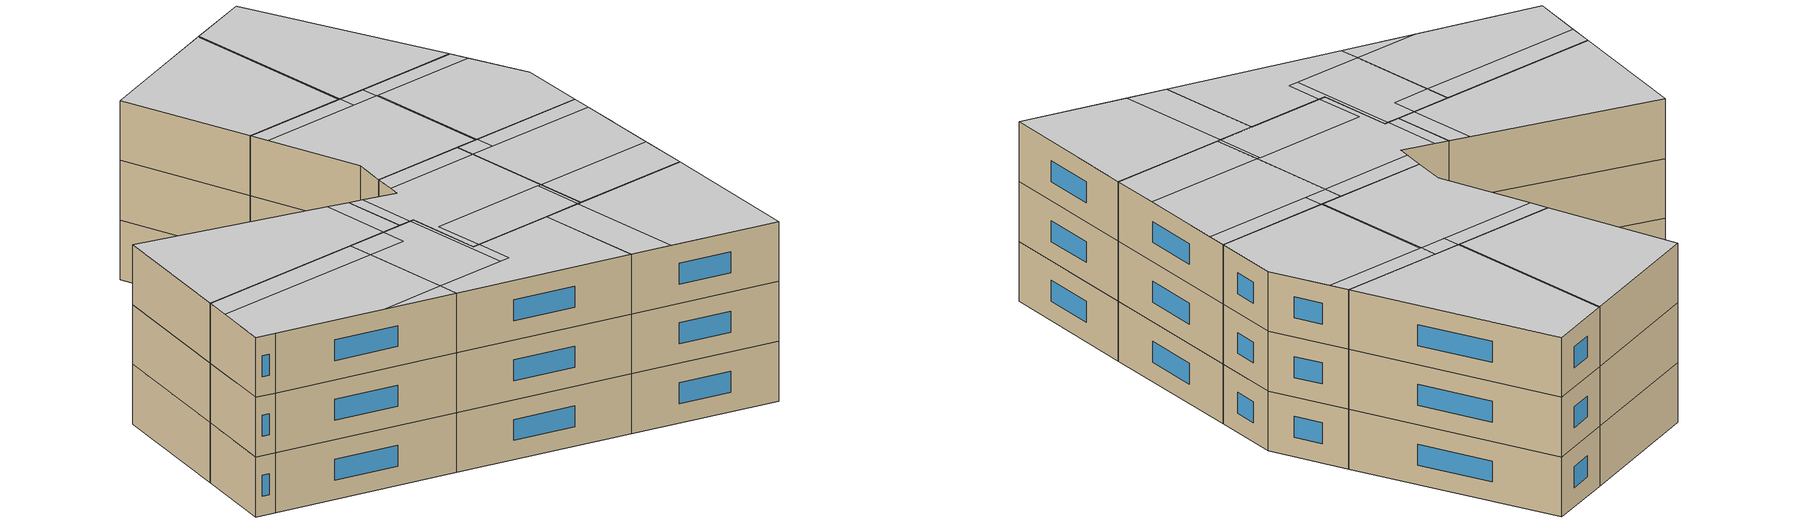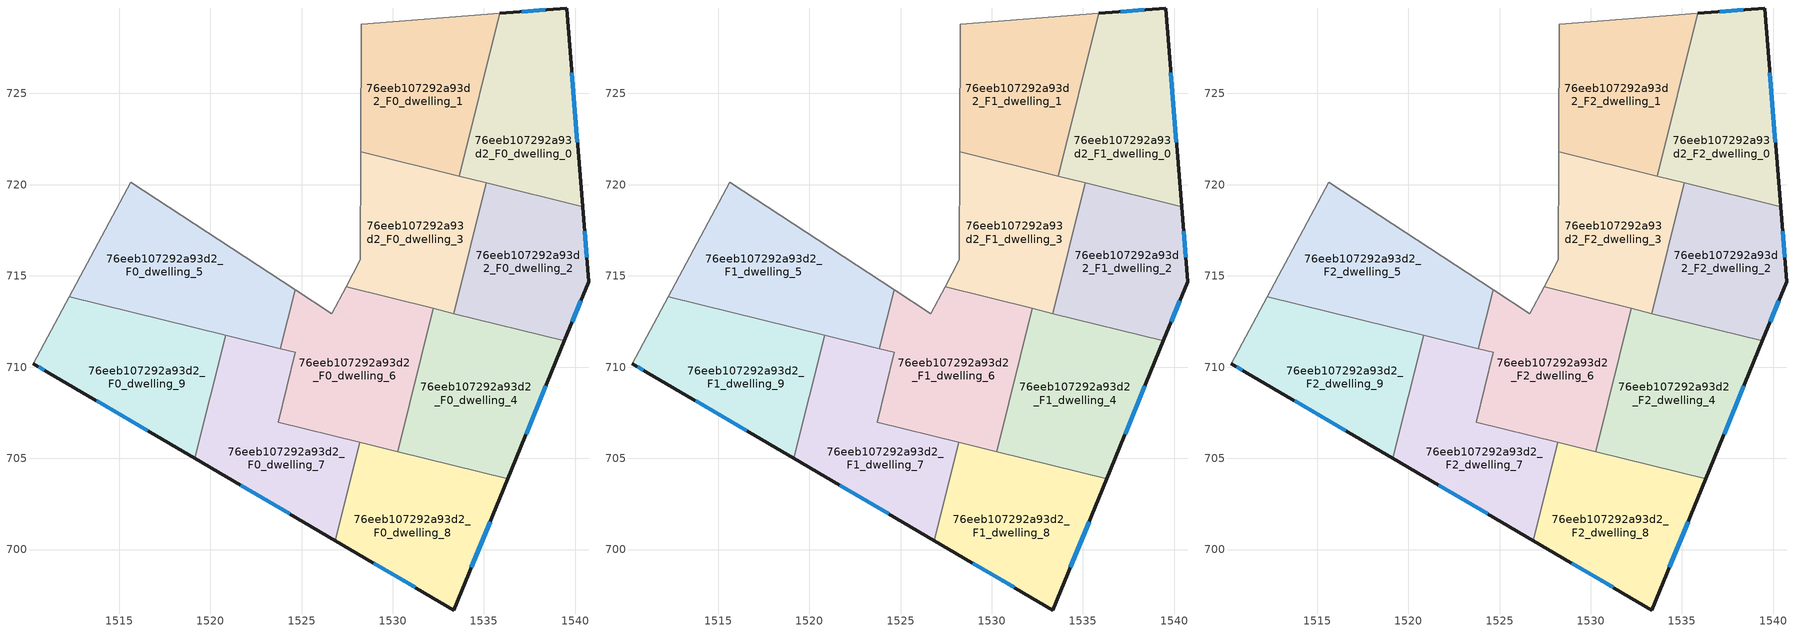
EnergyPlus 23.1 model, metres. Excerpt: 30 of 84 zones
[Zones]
76eeb107292a93d2_F0_dwelling_0
 floor ground (EU_floor_Construction): 1539.54,729.68 1540.41,718.79 1533.65,720.46 1535.86,729.39 z0
 wall outside (EU_wall_Construction): 1540.41,718.79 1539.54,729.68 1535.86,729.39 z0:3
 wall to 76eeb107292a93d2_F0_dwelling_1 (EU_wall_Construction): 1535.86,729.39 1533.65,720.46 z0:3
 wall to 76eeb107292a93d2_F0_dwelling_2 (EU_wall_Construction): 1535.12,720.1 1540.41,718.79 z0:3
 wall to 76eeb107292a93d2_F0_dwelling_3 (EU_wall_Construction): 1533.65,720.46 1535.12,720.1 z0:3
 window (EU_Window_Construction): 1538.35,729.59 1537.06,729.49 / 1540.13,722.33 1539.82,726.14 z0.98:2.02
76eeb107292a93d2_F0_dwelling_1
 floor ground (EU_floor_Construction): 1535.86,729.39 1533.65,720.46 1528.24,721.8 1528.26,728.79 z0
 wall adiabatic (EU_wall_Construction): 1535.86,729.39 1528.26,728.79 1528.24,721.8 z0:3
 wall to 76eeb107292a93d2_F0_dwelling_3 (EU_wall_Construction): 1528.24,721.8 1533.65,720.46 z0:3
76eeb107292a93d2_F0_dwelling_2
 floor ground (EU_floor_Construction): 1540.41,718.79 1540.73,714.68 1539.4,711.44 1533.35,712.94 1535.12,720.1 z0
 wall outside (EU_wall_Construction): 1539.4,711.44 1540.73,714.68 1540.41,718.79 z0:3
 wall to 76eeb107292a93d2_F0_dwelling_3 (EU_wall_Construction): 1535.12,720.1 1533.35,712.94 z0:3
 wall to 76eeb107292a93d2_F0_dwelling_4 (EU_wall_Construction): 1533.35,712.94 1539.4,711.44 z0:3
 window (EU_Window_Construction): 1540.63,716.02 1540.51,717.46 / 1539.83,712.49 1540.3,713.63 z0.98:2.02
76eeb107292a93d2_F0_dwelling_3
 floor ground (EU_floor_Construction): 1535.12,720.1 1533.35,712.94 1527.44,714.4 1528.22,715.88 1528.24,721.8 z0
 wall adiabatic (EU_wall_Construction): 1528.24,721.8 1528.22,715.88 1527.44,714.4 z0:3
 wall to 76eeb107292a93d2_F0_dwelling_6 (EU_wall_Construction): 1527.44,714.4 1532.22,713.22 z0:3
 wall to 76eeb107292a93d2_F0_dwelling_4 (EU_wall_Construction): 1532.22,713.22 1533.35,712.94 z0:3
76eeb107292a93d2_F0_dwelling_4
 floor ground (EU_floor_Construction): 1539.4,711.44 1536.3,703.87 1530.27,705.36 1532.22,713.22 z0
 wall outside (EU_wall_Construction): 1536.3,703.87 1539.4,711.44 z0:3
 wall to 76eeb107292a93d2_F0_dwelling_6 (EU_wall_Construction): 1532.22,713.22 1530.27,705.36 z0:3
 wall to 76eeb107292a93d2_F0_dwelling_8 (EU_wall_Construction): 1530.27,705.36 1536.3,703.87 z0:3
 window (EU_Window_Construction): 1537.31,706.33 1538.39,708.98 z0.98:2.02
76eeb107292a93d2_F0_dwelling_5
 floor ground (EU_floor_Construction): 1524.64,714.24 1523.84,711.01 1512.28,713.87 1515.64,720.14 z0
 wall adiabatic (EU_wall_Construction): 1524.64,714.24 1515.64,720.14 1512.28,713.87 z0:3
 wall to 76eeb107292a93d2_F0_dwelling_6 (EU_wall_Construction): 1523.84,711.01 1524.64,714.24 z0:3
 wall to 76eeb107292a93d2_F0_dwelling_9 (EU_wall_Construction): 1512.28,713.87 1520.83,711.75 z0:3
 wall to 76eeb107292a93d2_F0_dwelling_7 (EU_wall_Construction): 1520.83,711.75 1523.84,711.01 z0:3
76eeb107292a93d2_F0_dwelling_6
 floor ground (EU_floor_Construction): 1532.22,713.22 1530.27,705.36 1523.71,706.99 1524.66,710.8 1523.84,711.01 1524.64,714.24 1526.66,712.92 1527.44,714.4 z0
 wall to 76eeb107292a93d2_F0_dwelling_7 (EU_wall_Construction): 1523.84,711.01 1524.66,710.8 1523.71,706.99 1528.18,705.88 z0:3
 wall adiabatic (EU_wall_Construction): 1527.44,714.4 1526.66,712.92 1524.64,714.24 z0:3
 wall to 76eeb107292a93d2_F0_dwelling_8 (EU_wall_Construction): 1528.18,705.88 1530.27,705.36 z0:3
76eeb107292a93d2_F0_dwelling_7
 floor ground (EU_floor_Construction): 1524.66,710.8 1523.71,706.99 1528.18,705.88 1526.85,700.49 1519.16,704.99 1520.83,711.75 z0
 wall outside (EU_wall_Construction): 1519.16,704.99 1526.85,700.49 z0:3
 wall to 76eeb107292a93d2_F0_dwelling_8 (EU_wall_Construction): 1526.85,700.49 1528.18,705.88 z0:3
 wall to 76eeb107292a93d2_F0_dwelling_9 (EU_wall_Construction): 1520.83,711.75 1519.16,704.99 z0:3
 window (EU_Window_Construction): 1521.66,703.53 1524.35,701.96 z0.98:2.02
76eeb107292a93d2_F0_dwelling_8
 floor ground (EU_floor_Construction): 1536.3,703.87 1533.35,696.69 1526.85,700.49 1528.18,705.88 z0
 wall outside (EU_wall_Construction): 1526.85,700.49 1533.35,696.69 1536.3,703.87 z0:3
 window (EU_Window_Construction): 1528.96,699.25 1531.24,697.92 / 1534.31,699.02 1535.34,701.53 z0.98:2.02
76eeb107292a93d2_F0_dwelling_9
 floor ground (EU_floor_Construction): 1520.83,711.75 1519.16,704.99 1511.17,709.67 1510.3,710.19 1512.28,713.87 z0
 wall outside (EU_wall_Construction): 1510.3,710.19 1511.17,709.67 1519.16,704.99 z0:3
 wall adiabatic (EU_wall_Construction): 1512.28,713.87 1510.3,710.19 z0:3
 window (EU_Window_Construction): 1513.77,708.15 1516.56,706.51 / 1510.59,710.02 1510.89,709.84 z0.98:2.02
76eeb107292a93d2_F1_dwelling_0
 floor to 76eeb107292a93d2_F0_dwelling_0 (EU_floor_Construction): 1539.54,729.68 1540.41,718.79 1533.65,720.46 1535.86,729.39 z3
 wall outside (EU_wall_Construction): 1540.41,718.79 1539.54,729.68 1535.86,729.39 z3:6
 wall to 76eeb107292a93d2_F1_dwelling_1 (EU_wall_Construction): 1535.86,729.39 1533.65,720.46 z3:6
 wall to 76eeb107292a93d2_F1_dwelling_2 (EU_wall_Construction): 1535.12,720.1 1540.41,718.79 z3:6
 wall to 76eeb107292a93d2_F1_dwelling_3 (EU_wall_Construction): 1533.65,720.46 1535.12,720.1 z3:6
 window (EU_Window_Construction): 1538.35,729.59 1537.06,729.49 / 1540.13,722.33 1539.82,726.14 z3.98:5.02
76eeb107292a93d2_F1_dwelling_1
 floor to 76eeb107292a93d2_F0_dwelling_1 (EU_floor_Construction): 1535.86,729.39 1533.65,720.46 1528.24,721.8 1528.26,728.79 z3
 wall adiabatic (EU_wall_Construction): 1535.86,729.39 1528.26,728.79 1528.24,721.8 z3:6
 wall to 76eeb107292a93d2_F1_dwelling_3 (EU_wall_Construction): 1528.24,721.8 1533.65,720.46 z3:6
76eeb107292a93d2_F1_dwelling_2
 floor to 76eeb107292a93d2_F0_dwelling_2 (EU_floor_Construction): 1540.41,718.79 1540.73,714.68 1539.4,711.44 1533.35,712.94 1535.12,720.1 z3
 wall outside (EU_wall_Construction): 1539.4,711.44 1540.73,714.68 1540.41,718.79 z3:6
 wall to 76eeb107292a93d2_F1_dwelling_3 (EU_wall_Construction): 1535.12,720.1 1533.35,712.94 z3:6
 wall to 76eeb107292a93d2_F1_dwelling_4 (EU_wall_Construction): 1533.35,712.94 1539.4,711.44 z3:6
 window (EU_Window_Construction): 1540.63,716.02 1540.51,717.46 / 1539.83,712.49 1540.3,713.63 z3.98:5.02
76eeb107292a93d2_F1_dwelling_3
 floor to 76eeb107292a93d2_F0_dwelling_3 (EU_floor_Construction): 1535.12,720.1 1533.35,712.94 1527.44,714.4 1528.22,715.88 1528.24,721.8 z3
 wall adiabatic (EU_wall_Construction): 1528.24,721.8 1528.22,715.88 1527.44,714.4 z3:6
 wall to 76eeb107292a93d2_F1_dwelling_6 (EU_wall_Construction): 1527.44,714.4 1532.22,713.22 z3:6
 wall to 76eeb107292a93d2_F1_dwelling_4 (EU_wall_Construction): 1532.22,713.22 1533.35,712.94 z3:6
76eeb107292a93d2_F1_dwelling_4
 floor to 76eeb107292a93d2_F0_dwelling_4 (EU_floor_Construction): 1539.4,711.44 1536.3,703.87 1530.27,705.36 1532.22,713.22 z3
 wall outside (EU_wall_Construction): 1536.3,703.87 1539.4,711.44 z3:6
 wall to 76eeb107292a93d2_F1_dwelling_6 (EU_wall_Construction): 1532.22,713.22 1530.27,705.36 z3:6
 wall to 76eeb107292a93d2_F1_dwelling_8 (EU_wall_Construction): 1530.27,705.36 1536.3,703.87 z3:6
 window (EU_Window_Construction): 1537.31,706.33 1538.39,708.98 z3.98:5.02
76eeb107292a93d2_F1_dwelling_5
 floor to 76eeb107292a93d2_F0_dwelling_5 (EU_floor_Construction): 1524.64,714.24 1523.84,711.01 1512.28,713.87 1515.64,720.14 z3
 wall adiabatic (EU_wall_Construction): 1524.64,714.24 1515.64,720.14 1512.28,713.87 z3:6
 wall to 76eeb107292a93d2_F1_dwelling_6 (EU_wall_Construction): 1523.84,711.01 1524.64,714.24 z3:6
 wall to 76eeb107292a93d2_F1_dwelling_9 (EU_wall_Construction): 1512.28,713.87 1520.83,711.75 z3:6
 wall to 76eeb107292a93d2_F1_dwelling_7 (EU_wall_Construction): 1520.83,711.75 1523.84,711.01 z3:6
76eeb107292a93d2_F1_dwelling_6
 floor to 76eeb107292a93d2_F0_dwelling_6 (EU_floor_Construction): 1532.22,713.22 1530.27,705.36 1523.71,706.99 1524.66,710.8 1523.84,711.01 1524.64,714.24 1526.66,712.92 1527.44,714.4 z3
 wall to 76eeb107292a93d2_F1_dwelling_7 (EU_wall_Construction): 1523.84,711.01 1524.66,710.8 1523.71,706.99 1528.18,705.88 z3:6
 wall adiabatic (EU_wall_Construction): 1527.44,714.4 1526.66,712.92 1524.64,714.24 z3:6
 wall to 76eeb107292a93d2_F1_dwelling_8 (EU_wall_Construction): 1528.18,705.88 1530.27,705.36 z3:6
76eeb107292a93d2_F1_dwelling_7
 floor to 76eeb107292a93d2_F0_dwelling_7 (EU_floor_Construction): 1524.66,710.8 1523.71,706.99 1528.18,705.88 1526.85,700.49 1519.16,704.99 1520.83,711.75 z3
 wall outside (EU_wall_Construction): 1519.16,704.99 1526.85,700.49 z3:6
 wall to 76eeb107292a93d2_F1_dwelling_8 (EU_wall_Construction): 1526.85,700.49 1528.18,705.88 z3:6
 wall to 76eeb107292a93d2_F1_dwelling_9 (EU_wall_Construction): 1520.83,711.75 1519.16,704.99 z3:6
 window (EU_Window_Construction): 1521.66,703.53 1524.35,701.96 z3.98:5.02
76eeb107292a93d2_F1_dwelling_8
 floor to 76eeb107292a93d2_F0_dwelling_8 (EU_floor_Construction): 1536.3,703.87 1533.35,696.69 1526.85,700.49 1528.18,705.88 z3
 wall outside (EU_wall_Construction): 1526.85,700.49 1533.35,696.69 1536.3,703.87 z3:6
 window (EU_Window_Construction): 1528.96,699.25 1531.24,697.92 / 1534.31,699.02 1535.34,701.53 z3.98:5.02
76eeb107292a93d2_F1_dwelling_9
 floor to 76eeb107292a93d2_F0_dwelling_9 (EU_floor_Construction): 1520.83,711.75 1519.16,704.99 1511.17,709.67 1510.3,710.19 1512.28,713.87 z3
 wall outside (EU_wall_Construction): 1510.3,710.19 1511.17,709.67 1519.16,704.99 z3:6
 wall adiabatic (EU_wall_Construction): 1512.28,713.87 1510.3,710.19 z3:6
 window (EU_Window_Construction): 1513.77,708.15 1516.56,706.51 / 1510.59,710.02 1510.89,709.84 z3.98:5.02
76eeb107292a93d2_F2_dwelling_0
 floor to 76eeb107292a93d2_F1_dwelling_0 (EU_floor_Construction): 1539.54,729.68 1540.41,718.79 1533.65,720.46 1535.86,729.39 z6
 wall outside (EU_wall_Construction): 1540.41,718.79 1539.54,729.68 1535.86,729.39 z6:9
 wall to 76eeb107292a93d2_F2_dwelling_1 (EU_wall_Construction): 1535.86,729.39 1533.65,720.46 z6:9
 wall to 76eeb107292a93d2_F2_dwelling_2 (EU_wall_Construction): 1535.12,720.1 1540.41,718.79 z6:9
 wall to 76eeb107292a93d2_F2_dwelling_3 (EU_wall_Construction): 1533.65,720.46 1535.12,720.1 z6:9
 window (EU_Window_Construction): 1538.35,729.59 1537.06,729.49 / 1540.13,722.33 1539.82,726.14 z6.98:8.02
 ceiling to 76eeb107292a93d2_F3_dwelling_0 (EU_floor_Construction): 1540.41,718.79 1539.54,729.68 1535.94,729.4 1533.73,720.45 z9
 ceiling to 76eeb107292a93d2_F3_dwelling_1 (EU_floor_Construction): 1533.73,720.45 1535.94,729.4 1535.86,729.39 1533.65,720.46 z9
76eeb107292a93d2_F2_dwelling_1
 floor to 76eeb107292a93d2_F1_dwelling_1 (EU_floor_Construction): 1535.86,729.39 1533.65,720.46 1528.24,721.8 1528.26,728.79 z6
 wall adiabatic (EU_wall_Construction): 1535.86,729.39 1528.26,728.79 1528.24,721.8 z6:9
 wall to 76eeb107292a93d2_F2_dwelling_3 (EU_wall_Construction): 1528.24,721.8 1533.65,720.46 z6:9
 ceiling adiabatic (EU_roof_Construction): 1533.65,720.46 1535.86,729.39 1528.26,728.79 1528.24,721.8 z9
76eeb107292a93d2_F2_dwelling_2
 floor to 76eeb107292a93d2_F1_dwelling_2 (EU_floor_Construction): 1540.41,718.79 1540.73,714.68 1539.4,711.44 1533.35,712.94 1535.12,720.1 z6
 wall outside (EU_wall_Construction): 1539.4,711.44 1540.73,714.68 1540.41,718.79 z6:9
 wall to 76eeb107292a93d2_F2_dwelling_3 (EU_wall_Construction): 1535.12,720.1 1533.35,712.94 z6:9
 wall to 76eeb107292a93d2_F2_dwelling_4 (EU_wall_Construction): 1533.35,712.94 1539.4,711.44 z6:9
 window (EU_Window_Construction): 1540.63,716.02 1540.51,717.46 / 1539.83,712.49 1540.3,713.63 z6.98:8.02
 ceiling to 76eeb107292a93d2_F3_dwelling_2 (EU_floor_Construction): 1539.4,711.44 1540.73,714.68 1540.48,717.82 1534.98,719.19 1533.43,712.92 z9
 ceiling to 76eeb107292a93d2_F3_dwelling_0 (EU_floor_Construction): 1540.48,717.82 1540.41,718.79 1535.12,720.1 1534.9,719.21 z9
 ceiling to 76eeb107292a93d2_F3_dwelling_3 (EU_floor_Construction): 1533.43,712.92 1534.98,719.19 1534.9,719.21 1533.35,712.94 z9
76eeb107292a93d2_F2_dwelling_3
 floor to 76eeb107292a93d2_F1_dwelling_3 (EU_floor_Construction): 1535.12,720.1 1533.35,712.94 1527.44,714.4 1528.22,715.88 1528.24,721.8 z6
 wall adiabatic (EU_wall_Construction): 1528.24,721.8 1528.22,715.88 1527.44,714.4 z6:9
 wall to 76eeb107292a93d2_F2_dwelling_6 (EU_wall_Construction): 1527.44,714.4 1532.22,713.22 z6:9
 wall to 76eeb107292a93d2_F2_dwelling_4 (EU_wall_Construction): 1532.22,713.22 1533.35,712.94 z6:9
 ceiling to 76eeb107292a93d2_F3_dwelling_3 (EU_floor_Construction): 1533.35,712.94 1534.9,719.21 1528.23,720.86 1528.22,715.88 1527.44,714.4 z9
 ceiling to 76eeb107292a93d2_F3_dwelling_0 (EU_floor_Construction): 1534.9,719.21 1535.12,720.1 1533.73,720.45 1533.5,719.55 z9
 ceiling to 76eeb107292a93d2_F3_dwelling_1 (EU_floor_Construction): 1533.5,719.55 1533.73,720.45 1528.24,721.8 1528.23,720.86 z9
76eeb107292a93d2_F2_dwelling_4
 floor to 76eeb107292a93d2_F1_dwelling_4 (EU_floor_Construction): 1539.4,711.44 1536.3,703.87 1530.27,705.36 1532.22,713.22 z6
 wall outside (EU_wall_Construction): 1536.3,703.87 1539.4,711.44 z6:9
 wall to 76eeb107292a93d2_F2_dwelling_6 (EU_wall_Construction): 1532.22,713.22 1530.27,705.36 z6:9
 wall to 76eeb107292a93d2_F2_dwelling_8 (EU_wall_Construction): 1530.27,705.36 1536.3,703.87 z6:9
 window (EU_Window_Construction): 1537.31,706.33 1538.39,708.98 z6.98:8.02
 ceiling to 76eeb107292a93d2_F3_dwelling_4 (EU_floor_Construction): 1537.3,706.32 1539.01,710.47 1531.97,712.22 1530.9,707.9 z9
 ceiling to 76eeb107292a93d2_F3_dwelling_6 (EU_floor_Construction): 1536.3,703.87 1537.3,706.32 1530.9,707.9 1530.27,705.36 z9
 ceiling to 76eeb107292a93d2_F3_dwelling_3 (EU_floor_Construction): 1533.18,711.92 1533.43,712.92 1532.22,713.22 1531.97,712.22 z9
 ceiling adiabatic (EU_roof_Construction): 1538.25,708.63 1539.4,711.44 1532.22,713.22 1533.43,712.92 1533.18,711.92 1539.01,710.47 z9
76eeb107292a93d2_F2_dwelling_5
 floor to 76eeb107292a93d2_F1_dwelling_5 (EU_floor_Construction): 1524.64,714.24 1523.84,711.01 1512.28,713.87 1515.64,720.14 z6
 wall adiabatic (EU_wall_Construction): 1524.64,714.24 1515.64,720.14 1512.28,713.87 z6:9
 wall to 76eeb107292a93d2_F2_dwelling_6 (EU_wall_Construction): 1523.84,711.01 1524.64,714.24 z6:9
 wall to 76eeb107292a93d2_F2_dwelling_9 (EU_wall_Construction): 1512.28,713.87 1520.83,711.75 z6:9
 wall to 76eeb107292a93d2_F2_dwelling_7 (EU_wall_Construction): 1520.83,711.75 1523.84,711.01 z6:9
 ceiling to 76eeb107292a93d2_F3_dwelling_5 (EU_floor_Construction): 1522.85,711.25 1523.74,714.83 1515.64,720.14 1512.28,713.87 z9
 ceiling adiabatic (EU_roof_Construction): 1523.84,711.01 1524.64,714.24 1523.74,714.83 1522.85,711.25 z9
76eeb107292a93d2_F2_dwelling_6
 floor to 76eeb107292a93d2_F1_dwelling_6 (EU_floor_Construction): 1532.22,713.22 1530.27,705.36 1523.71,706.99 1524.66,710.8 1523.84,711.01 1524.64,714.24 1526.66,712.92 1527.44,714.4 z6
 wall to 76eeb107292a93d2_F2_dwelling_7 (EU_wall_Construction): 1523.84,711.01 1524.66,710.8 1523.71,706.99 1528.18,705.88 z6:9
 wall adiabatic (EU_wall_Construction): 1527.44,714.4 1526.66,712.92 1524.64,714.24 z6:9
 wall to 76eeb107292a93d2_F2_dwelling_8 (EU_wall_Construction): 1528.18,705.88 1530.27,705.36 z6:9
 ceiling to 76eeb107292a93d2_F3_dwelling_8 (EU_floor_Construction): 1530.09,705.41 1530.71,707.95 1524.67,709.44 1524.04,706.9 z9
 ceiling to 76eeb107292a93d2_F3_dwelling_3 (EU_floor_Construction): 1531.97,712.22 1532.22,713.22 1527.44,714.4 1526.95,713.46 z9
 ceiling to 76eeb107292a93d2_F3_dwelling_4 (EU_floor_Construction): 1530.9,707.9 1531.97,712.22 1526.95,713.46 1526.66,712.92 1525.22,713.86 1524.48,710.85 1524.66,710.8 1523.71,706.99 1524.04,706.9 1524.67,709.44 z9
 ceiling to 76eeb107292a93d2_F3_dwelling_6 (EU_floor_Construction): 1530.27,705.36 1530.9,707.9 1530.71,707.95 1530.09,705.41 z9
 ceiling to 76eeb107292a93d2_F3_dwelling_7 (EU_floor_Construction): 1524.48,710.85 1525.22,713.86 1524.64,714.24 1523.84,711.01 z9
76eeb107292a93d2_F2_dwelling_7
 floor to 76eeb107292a93d2_F1_dwelling_7 (EU_floor_Construction): 1524.66,710.8 1523.71,706.99 1528.18,705.88 1526.85,700.49 1519.16,704.99 1520.83,711.75 z6
 wall outside (EU_wall_Construction): 1519.16,704.99 1526.85,700.49 z6:9
 wall to 76eeb107292a93d2_F2_dwelling_8 (EU_wall_Construction): 1526.85,700.49 1528.18,705.88 z6:9
 wall to 76eeb107292a93d2_F2_dwelling_9 (EU_wall_Construction): 1520.83,711.75 1519.16,704.99 z6:9
 window (EU_Window_Construction): 1521.66,703.53 1524.35,701.96 z6.98:8.02
 ceiling to 76eeb107292a93d2_F3_dwelling_7 (EU_floor_Construction): 1523.06,705.13 1524.48,710.85 1522.85,711.25 1522.54,709.97 1520.52,710.47 1519.42,706.03 z9
 ceiling to 76eeb107292a93d2_F3_dwelling_4 (EU_floor_Construction): 1523.57,705 1524.04,706.9 1523.71,706.99 1524.66,710.8 1524.48,710.85 1523.06,705.13 z9
 ceiling to 76eeb107292a93d2_F3_dwelling_5 (EU_floor_Construction): 1522.54,709.97 1522.85,711.25 1520.83,711.75 1520.52,710.47 z9
 ceiling to 76eeb107292a93d2_F3_dwelling_8 (EU_floor_Construction): 1526.85,700.49 1528.18,705.88 1524.04,706.9 1523.57,705 1519.42,706.03 1519.16,704.99 z9
76eeb107292a93d2_F2_dwelling_8
 floor to 76eeb107292a93d2_F1_dwelling_8 (EU_floor_Construction): 1536.3,703.87 1533.35,696.69 1526.85,700.49 1528.18,705.88 z6
 wall outside (EU_wall_Construction): 1526.85,700.49 1533.35,696.69 1536.3,703.87 z6:9
 window (EU_Window_Construction): 1528.96,699.25 1531.24,697.92 / 1534.31,699.02 1535.34,701.53 z6.98:8.02
 ceiling to 76eeb107292a93d2_F3_dwelling_6 (EU_floor_Construction): 1533.35,696.69 1536.3,703.87 1530.09,705.41 1528.61,699.46 z9
 ceiling to 76eeb107292a93d2_F3_dwelling_8 (EU_floor_Construction): 1528.61,699.46 1530.09,705.41 1528.18,705.88 1526.85,700.49 z9
76eeb107292a93d2_F2_dwelling_9
 floor to 76eeb107292a93d2_F1_dwelling_9 (EU_floor_Construction): 1520.83,711.75 1519.16,704.99 1511.17,709.67 1510.3,710.19 1512.28,713.87 z6
 wall outside (EU_wall_Construction): 1510.3,710.19 1511.17,709.67 1519.16,704.99 z6:9
 wall adiabatic (EU_wall_Construction): 1512.28,713.87 1510.3,710.19 z6:9
 window (EU_Window_Construction): 1513.77,708.15 1516.56,706.51 / 1510.59,710.02 1510.89,709.84 z6.98:8.02
 ceiling to 76eeb107292a93d2_F3_dwelling_7 (EU_floor_Construction): 1519.42,706.03 1520.52,710.47 1511.64,712.67 1510.3,710.19 1511.17,709.67 1515.89,706.91 z9
 ceiling to 76eeb107292a93d2_F3_dwelling_5 (EU_floor_Construction): 1520.52,710.47 1520.83,711.75 1512.28,713.87 1511.64,712.67 z9
 ceiling to 76eeb107292a93d2_F3_dwelling_8 (EU_floor_Construction): 1519.16,704.99 1519.42,706.03 1515.89,706.91 z9
[Building]
EU S2 Campaign: North Axis=0; Terrain=City; Solar Distribution=FullExterior
[Site:Location]
Bologna: Latitude=44.5; Longitude=11.25; Time Zone=1; Elevation=37
[SizingPeriod:WeatherFileDays]
AnnualSizingPeriod: Begin Month=1; Begin Day of Month=1; End Month=12; End Day of Month=31; Day of Week for Start Day=Monday; Use Weather File Daylight Saving Period=No; Use Weather File Rain and Snow Indicators=No
[MATERIAL]
EU_InternalMass_Material: Roughness=MediumRough; Thickness=0.1; Conductivity=1; Density=1800; Specific Heat=900; Thermal Absorptance=0.9; Solar Absorptance=0.7; Visible Absorptance=0.7
[MATERIAL:NOMASS] Roughness=MediumRough; Thermal Absorptance=0.9; Solar Absorptance=0.7; Visible Absorptance=0.7
Name | Thermal Resistance
EU_wall_NoMass | 0.905828
EU_roof_NoMass | 0.37593
EU_floor_NoMass | 0.67114
[WINDOWMATERIAL:SIMPLEGLAZINGSYSTEM]
EU_Window_SimpleGlazing: UFactor=4.52486; Solar Heat Gain Coefficient=0.85; Visible Transmittance=0.85
[CONSTRUCTION]
EU_wall_Construction: EU_wall_NoMass
EU_roof_Construction: EU_roof_NoMass
EU_floor_Construction: EU_floor_NoMass
EU_Window_Construction: EU_Window_SimpleGlazing
EU_InternalMass_Construction: EU_InternalMass_Material
[ZONE] Type=1; Multiplier=1; Ceiling Height=autocalculate; Floor Area=autocalculate; Part of Total Floor Area=Yes
Name | Volume
76eeb107292a93d2_F0_dwelling_0; 76eeb107292a93d2_F1_dwelling_0; 76eeb107292a93d2_F2_dwelling_0 | 156.494
76eeb107292a93d2_F0_dwelling_1; 76eeb107292a93d2_F1_dwelling_1; 76eeb107292a93d2_F2_dwelling_1 | 156.492
76eeb107292a93d2_F0_dwelling_2; 76eeb107292a93d2_F1_dwelling_2; 76eeb107292a93d2_F2_dwelling_2 | 139.04
76eeb107292a93d2_F0_dwelling_3; 76eeb107292a93d2_F1_dwelling_3; 76eeb107292a93d2_F2_dwelling_3 | 139.063
76eeb107292a93d2_F0_dwelling_4; 76eeb107292a93d2_F1_dwelling_4; 76eeb107292a93d2_F2_dwelling_4 | 165.219
76eeb107292a93d2_F0_dwelling_5; 76eeb107292a93d2_F1_dwelling_5; 76eeb107292a93d2_F2_dwelling_5 | 173.966
76eeb107292a93d2_F0_dwelling_6; 76eeb107292a93d2_F1_dwelling_6; 76eeb107292a93d2_F2_dwelling_6 | 165.215
76eeb107292a93d2_F0_dwelling_7; 76eeb107292a93d2_F1_dwelling_7; 76eeb107292a93d2_F2_dwelling_7 | 156.5
76eeb107292a93d2_F0_dwelling_8; 76eeb107292a93d2_F1_dwelling_8; 76eeb107292a93d2_F2_dwelling_8 | 156.497
76eeb107292a93d2_F0_dwelling_9; 76eeb107292a93d2_F1_dwelling_9; 76eeb107292a93d2_F2_dwelling_9 | 156.482
[INTERNALMASS] Construction=EU_InternalMass_Construction
Name | Zone or ZoneList | Surface Area
76eeb107292a93d2_F0_dwelling_0_EU_InternalMass | 76eeb107292a93d2_F0_dwelling_0 | 52.1651
76eeb107292a93d2_F0_dwelling_1_EU_InternalMass | 76eeb107292a93d2_F0_dwelling_1 | 52.165
76eeb107292a93d2_F0_dwelling_2_EU_InternalMass | 76eeb107292a93d2_F0_dwelling_2 | 46.3468
76eeb107292a93d2_F0_dwelling_3_EU_InternalMass | 76eeb107292a93d2_F0_dwelling_3 | 46.3551
76eeb107292a93d2_F0_dwelling_4_EU_InternalMass | 76eeb107292a93d2_F0_dwelling_4 | 55.073
76eeb107292a93d2_F0_dwelling_5_EU_InternalMass | 76eeb107292a93d2_F0_dwelling_5 | 57.9851
76eeb107292a93d2_F0_dwelling_6_EU_InternalMass | 76eeb107292a93d2_F0_dwelling_6 | 55.0718
76eeb107292a93d2_F0_dwelling_7_EU_InternalMass | 76eeb107292a93d2_F0_dwelling_7 | 52.1673
76eeb107292a93d2_F0_dwelling_8_EU_InternalMass | 76eeb107292a93d2_F0_dwelling_8 | 52.1657
76eeb107292a93d2_F0_dwelling_9_EU_InternalMass | 76eeb107292a93d2_F0_dwelling_9 | 52.1594
76eeb107292a93d2_F1_dwelling_0_EU_InternalMass | 76eeb107292a93d2_F1_dwelling_0 | 52.1651
76eeb107292a93d2_F1_dwelling_1_EU_InternalMass | 76eeb107292a93d2_F1_dwelling_1 | 52.165
76eeb107292a93d2_F1_dwelling_2_EU_InternalMass | 76eeb107292a93d2_F1_dwelling_2 | 46.3468
76eeb107292a93d2_F1_dwelling_3_EU_InternalMass | 76eeb107292a93d2_F1_dwelling_3 | 46.3551
76eeb107292a93d2_F1_dwelling_4_EU_InternalMass | 76eeb107292a93d2_F1_dwelling_4 | 55.073
76eeb107292a93d2_F1_dwelling_5_EU_InternalMass | 76eeb107292a93d2_F1_dwelling_5 | 57.9851
76eeb107292a93d2_F1_dwelling_6_EU_InternalMass | 76eeb107292a93d2_F1_dwelling_6 | 55.0718
76eeb107292a93d2_F1_dwelling_7_EU_InternalMass | 76eeb107292a93d2_F1_dwelling_7 | 52.1673
76eeb107292a93d2_F1_dwelling_8_EU_InternalMass | 76eeb107292a93d2_F1_dwelling_8 | 52.1657
76eeb107292a93d2_F1_dwelling_9_EU_InternalMass | 76eeb107292a93d2_F1_dwelling_9 | 52.1594
76eeb107292a93d2_F2_dwelling_0_EU_InternalMass | 76eeb107292a93d2_F2_dwelling_0 | 52.1651
76eeb107292a93d2_F2_dwelling_1_EU_InternalMass | 76eeb107292a93d2_F2_dwelling_1 | 52.165
76eeb107292a93d2_F2_dwelling_2_EU_InternalMass | 76eeb107292a93d2_F2_dwelling_2 | 46.3468
76eeb107292a93d2_F2_dwelling_3_EU_InternalMass | 76eeb107292a93d2_F2_dwelling_3 | 46.3551
76eeb107292a93d2_F2_dwelling_4_EU_InternalMass | 76eeb107292a93d2_F2_dwelling_4 | 55.073
76eeb107292a93d2_F2_dwelling_5_EU_InternalMass | 76eeb107292a93d2_F2_dwelling_5 | 57.9851
76eeb107292a93d2_F2_dwelling_6_EU_InternalMass | 76eeb107292a93d2_F2_dwelling_6 | 55.0718
76eeb107292a93d2_F2_dwelling_7_EU_InternalMass | 76eeb107292a93d2_F2_dwelling_7 | 52.1673
76eeb107292a93d2_F2_dwelling_8_EU_InternalMass | 76eeb107292a93d2_F2_dwelling_8 | 52.1657
76eeb107292a93d2_F2_dwelling_9_EU_InternalMass | 76eeb107292a93d2_F2_dwelling_9 | 52.1594
[OTHEREQUIPMENT] Fuel Type=Electricity; Design Level Calculation Method=Watts/Area; Power per Zone Floor Area=1; Fraction Latent=0; Fraction Radiant=0; Fraction Lost=0; Carbon Dioxide Generation Rate=0; EndUse Subcategory=EU_Step8_InternalGains
Name | Zone or ZoneList or Space or SpaceList | Schedule
EU_Step8_InternalGain_76eeb107292a93d2_F0_dwelling_0_f000 | 76eeb107292a93d2_F0_dwelling_0 | EU_Step8_GainSchedule_76eeb107292a93d2_F0_dwelling_0_f000
EU_Step8_InternalGain_76eeb107292a93d2_F0_dwelling_1_f000 | 76eeb107292a93d2_F0_dwelling_1 | EU_Step8_GainSchedule_76eeb107292a93d2_F0_dwelling_1_f000
EU_Step8_InternalGain_76eeb107292a93d2_F0_dwelling_2_f000 | 76eeb107292a93d2_F0_dwelling_2 | EU_Step8_GainSchedule_76eeb107292a93d2_F0_dwelling_2_f000
EU_Step8_InternalGain_76eeb107292a93d2_F0_dwelling_3_f000 | 76eeb107292a93d2_F0_dwelling_3 | EU_Step8_GainSchedule_76eeb107292a93d2_F0_dwelling_3_f000
EU_Step8_InternalGain_76eeb107292a93d2_F0_dwelling_4_f000 | 76eeb107292a93d2_F0_dwelling_4 | EU_Step8_GainSchedule_76eeb107292a93d2_F0_dwelling_4_f000
EU_Step8_InternalGain_76eeb107292a93d2_F0_dwelling_5_f000 | 76eeb107292a93d2_F0_dwelling_5 | EU_Step8_GainSchedule_76eeb107292a93d2_F0_dwelling_5_f000
EU_Step8_InternalGain_76eeb107292a93d2_F0_dwelling_6_f000 | 76eeb107292a93d2_F0_dwelling_6 | EU_Step8_GainSchedule_76eeb107292a93d2_F0_dwelling_6_f000
EU_Step8_InternalGain_76eeb107292a93d2_F0_dwelling_7_f000 | 76eeb107292a93d2_F0_dwelling_7 | EU_Step8_GainSchedule_76eeb107292a93d2_F0_dwelling_7_f000
EU_Step8_InternalGain_76eeb107292a93d2_F0_dwelling_8_f000 | 76eeb107292a93d2_F0_dwelling_8 | EU_Step8_GainSchedule_76eeb107292a93d2_F0_dwelling_8_f000
EU_Step8_InternalGain_76eeb107292a93d2_F0_dwelling_9_f000 | 76eeb107292a93d2_F0_dwelling_9 | EU_Step8_GainSchedule_76eeb107292a93d2_F0_dwelling_9_f000
EU_Step8_InternalGain_76eeb107292a93d2_F1_dwelling_0_f000 | 76eeb107292a93d2_F1_dwelling_0 | EU_Step8_GainSchedule_76eeb107292a93d2_F1_dwelling_0_f000
EU_Step8_InternalGain_76eeb107292a93d2_F1_dwelling_1_f000 | 76eeb107292a93d2_F1_dwelling_1 | EU_Step8_GainSchedule_76eeb107292a93d2_F1_dwelling_1_f000
EU_Step8_InternalGain_76eeb107292a93d2_F1_dwelling_2_f000 | 76eeb107292a93d2_F1_dwelling_2 | EU_Step8_GainSchedule_76eeb107292a93d2_F1_dwelling_2_f000
EU_Step8_InternalGain_76eeb107292a93d2_F1_dwelling_3_f000 | 76eeb107292a93d2_F1_dwelling_3 | EU_Step8_GainSchedule_76eeb107292a93d2_F1_dwelling_3_f000
EU_Step8_InternalGain_76eeb107292a93d2_F1_dwelling_4_f000 | 76eeb107292a93d2_F1_dwelling_4 | EU_Step8_GainSchedule_76eeb107292a93d2_F1_dwelling_4_f000
EU_Step8_InternalGain_76eeb107292a93d2_F1_dwelling_5_f000 | 76eeb107292a93d2_F1_dwelling_5 | EU_Step8_GainSchedule_76eeb107292a93d2_F1_dwelling_5_f000
EU_Step8_InternalGain_76eeb107292a93d2_F1_dwelling_6_f000 | 76eeb107292a93d2_F1_dwelling_6 | EU_Step8_GainSchedule_76eeb107292a93d2_F1_dwelling_6_f000
EU_Step8_InternalGain_76eeb107292a93d2_F1_dwelling_7_f000 | 76eeb107292a93d2_F1_dwelling_7 | EU_Step8_GainSchedule_76eeb107292a93d2_F1_dwelling_7_f000
EU_Step8_InternalGain_76eeb107292a93d2_F1_dwelling_8_f000 | 76eeb107292a93d2_F1_dwelling_8 | EU_Step8_GainSchedule_76eeb107292a93d2_F1_dwelling_8_f000
EU_Step8_InternalGain_76eeb107292a93d2_F1_dwelling_9_f000 | 76eeb107292a93d2_F1_dwelling_9 | EU_Step8_GainSchedule_76eeb107292a93d2_F1_dwelling_9_f000
EU_Step8_InternalGain_76eeb107292a93d2_F2_dwelling_0_f000 | 76eeb107292a93d2_F2_dwelling_0 | EU_Step8_GainSchedule_76eeb107292a93d2_F2_dwelling_0_f000
EU_Step8_InternalGain_76eeb107292a93d2_F2_dwelling_1_f000 | 76eeb107292a93d2_F2_dwelling_1 | EU_Step8_GainSchedule_76eeb107292a93d2_F2_dwelling_1_f000
EU_Step8_InternalGain_76eeb107292a93d2_F2_dwelling_2_f000 | 76eeb107292a93d2_F2_dwelling_2 | EU_Step8_GainSchedule_76eeb107292a93d2_F2_dwelling_2_f000
EU_Step8_InternalGain_76eeb107292a93d2_F2_dwelling_3_f000 | 76eeb107292a93d2_F2_dwelling_3 | EU_Step8_GainSchedule_76eeb107292a93d2_F2_dwelling_3_f000
EU_Step8_InternalGain_76eeb107292a93d2_F2_dwelling_4_f000 | 76eeb107292a93d2_F2_dwelling_4 | EU_Step8_GainSchedule_76eeb107292a93d2_F2_dwelling_4_f000
EU_Step8_InternalGain_76eeb107292a93d2_F2_dwelling_5_f000 | 76eeb107292a93d2_F2_dwelling_5 | EU_Step8_GainSchedule_76eeb107292a93d2_F2_dwelling_5_f000
EU_Step8_InternalGain_76eeb107292a93d2_F2_dwelling_6_f000 | 76eeb107292a93d2_F2_dwelling_6 | EU_Step8_GainSchedule_76eeb107292a93d2_F2_dwelling_6_f000
EU_Step8_InternalGain_76eeb107292a93d2_F2_dwelling_7_f000 | 76eeb107292a93d2_F2_dwelling_7 | EU_Step8_GainSchedule_76eeb107292a93d2_F2_dwelling_7_f000
EU_Step8_InternalGain_76eeb107292a93d2_F2_dwelling_8_f000 | 76eeb107292a93d2_F2_dwelling_8 | EU_Step8_GainSchedule_76eeb107292a93d2_F2_dwelling_8_f000
EU_Step8_InternalGain_76eeb107292a93d2_F2_dwelling_9_f000 | 76eeb107292a93d2_F2_dwelling_9 | EU_Step8_GainSchedule_76eeb107292a93d2_F2_dwelling_9_f000
[ZONEVENTILATION:DESIGNFLOWRATE] Schedule=EU_AlwaysOn; Design Flow Rate Calculation Method=AirChanges/Hour; Air Changes per Hour=0.73129; Ventilation Type=Natural; Fan Pressure Rise=0; Fan Total Efficiency=1; Constant Term Coefficient=1; Temperature Term Coefficient=0; Velocity Term Coefficient=0; Velocity Squared Term Coefficient=0; Minimum Indoor Temperature=-100; Maximum Indoor Temperature=100; Delta Temperature=-100; Minimum Outdoor Temperature=-100; Maximum Outdoor Temperature=100; Maximum Wind Speed=40
Name | Zone or ZoneList or Space or SpaceList
EU_ConstantAir_76eeb107292a93d2_F0_dwelling_0 | 76eeb107292a93d2_F0_dwelling_0
EU_ConstantAir_76eeb107292a93d2_F0_dwelling_1 | 76eeb107292a93d2_F0_dwelling_1
EU_ConstantAir_76eeb107292a93d2_F0_dwelling_2 | 76eeb107292a93d2_F0_dwelling_2
EU_ConstantAir_76eeb107292a93d2_F0_dwelling_3 | 76eeb107292a93d2_F0_dwelling_3
EU_ConstantAir_76eeb107292a93d2_F0_dwelling_4 | 76eeb107292a93d2_F0_dwelling_4
EU_ConstantAir_76eeb107292a93d2_F0_dwelling_5 | 76eeb107292a93d2_F0_dwelling_5
EU_ConstantAir_76eeb107292a93d2_F0_dwelling_6 | 76eeb107292a93d2_F0_dwelling_6
EU_ConstantAir_76eeb107292a93d2_F0_dwelling_7 | 76eeb107292a93d2_F0_dwelling_7
EU_ConstantAir_76eeb107292a93d2_F0_dwelling_8 | 76eeb107292a93d2_F0_dwelling_8
EU_ConstantAir_76eeb107292a93d2_F0_dwelling_9 | 76eeb107292a93d2_F0_dwelling_9
EU_ConstantAir_76eeb107292a93d2_F1_dwelling_0 | 76eeb107292a93d2_F1_dwelling_0
EU_ConstantAir_76eeb107292a93d2_F1_dwelling_1 | 76eeb107292a93d2_F1_dwelling_1
EU_ConstantAir_76eeb107292a93d2_F1_dwelling_2 | 76eeb107292a93d2_F1_dwelling_2
EU_ConstantAir_76eeb107292a93d2_F1_dwelling_3 | 76eeb107292a93d2_F1_dwelling_3
EU_ConstantAir_76eeb107292a93d2_F1_dwelling_4 | 76eeb107292a93d2_F1_dwelling_4
EU_ConstantAir_76eeb107292a93d2_F1_dwelling_5 | 76eeb107292a93d2_F1_dwelling_5
EU_ConstantAir_76eeb107292a93d2_F1_dwelling_6 | 76eeb107292a93d2_F1_dwelling_6
EU_ConstantAir_76eeb107292a93d2_F1_dwelling_7 | 76eeb107292a93d2_F1_dwelling_7
EU_ConstantAir_76eeb107292a93d2_F1_dwelling_8 | 76eeb107292a93d2_F1_dwelling_8
EU_ConstantAir_76eeb107292a93d2_F1_dwelling_9 | 76eeb107292a93d2_F1_dwelling_9
EU_ConstantAir_76eeb107292a93d2_F2_dwelling_0 | 76eeb107292a93d2_F2_dwelling_0
EU_ConstantAir_76eeb107292a93d2_F2_dwelling_1 | 76eeb107292a93d2_F2_dwelling_1
EU_ConstantAir_76eeb107292a93d2_F2_dwelling_2 | 76eeb107292a93d2_F2_dwelling_2
EU_ConstantAir_76eeb107292a93d2_F2_dwelling_3 | 76eeb107292a93d2_F2_dwelling_3
EU_ConstantAir_76eeb107292a93d2_F2_dwelling_4 | 76eeb107292a93d2_F2_dwelling_4
EU_ConstantAir_76eeb107292a93d2_F2_dwelling_5 | 76eeb107292a93d2_F2_dwelling_5
EU_ConstantAir_76eeb107292a93d2_F2_dwelling_6 | 76eeb107292a93d2_F2_dwelling_6
EU_ConstantAir_76eeb107292a93d2_F2_dwelling_7 | 76eeb107292a93d2_F2_dwelling_7
EU_ConstantAir_76eeb107292a93d2_F2_dwelling_8 | 76eeb107292a93d2_F2_dwelling_8
EU_ConstantAir_76eeb107292a93d2_F2_dwelling_9 | 76eeb107292a93d2_F2_dwelling_9
[HVACTEMPLATE:THERMOSTAT] Constant Heating Setpoint=20; Constant Cooling Setpoint=50
EU_HeatOnly_76eeb107292a93d2_F0_dwelling_0; EU_HeatOnly_76eeb107292a93d2_F0_dwelling_1; EU_HeatOnly_76eeb107292a93d2_F0_dwelling_2; EU_HeatOnly_76eeb107292a93d2_F0_dwelling_3; EU_HeatOnly_76eeb107292a93d2_F0_dwelling_4; EU_HeatOnly_76eeb107292a93d2_F0_dwelling_5; EU_HeatOnly_76eeb107292a93d2_F0_dwelling_6; EU_HeatOnly_76eeb107292a93d2_F0_dwelling_7; EU_HeatOnly_76eeb107292a93d2_F0_dwelling_8; EU_HeatOnly_76eeb107292a93d2_F0_dwelling_9; EU_HeatOnly_76eeb107292a93d2_F1_dwelling_0; EU_HeatOnly_76eeb107292a93d2_F1_dwelling_1; EU_HeatOnly_76eeb107292a93d2_F1_dwelling_2; EU_HeatOnly_76eeb107292a93d2_F1_dwelling_3; EU_HeatOnly_76eeb107292a93d2_F1_dwelling_4; EU_HeatOnly_76eeb107292a93d2_F1_dwelling_5; EU_HeatOnly_76eeb107292a93d2_F1_dwelling_6; EU_HeatOnly_76eeb107292a93d2_F1_dwelling_7; EU_HeatOnly_76eeb107292a93d2_F1_dwelling_8; EU_HeatOnly_76eeb107292a93d2_F1_dwelling_9; EU_HeatOnly_76eeb107292a93d2_F2_dwelling_0; EU_HeatOnly_76eeb107292a93d2_F2_dwelling_1; EU_HeatOnly_76eeb107292a93d2_F2_dwelling_2; EU_HeatOnly_76eeb107292a93d2_F2_dwelling_3; EU_HeatOnly_76eeb107292a93d2_F2_dwelling_4; EU_HeatOnly_76eeb107292a93d2_F2_dwelling_5; EU_HeatOnly_76eeb107292a93d2_F2_dwelling_6; EU_HeatOnly_76eeb107292a93d2_F2_dwelling_7; EU_HeatOnly_76eeb107292a93d2_F2_dwelling_8; EU_HeatOnly_76eeb107292a93d2_F2_dwelling_9; EU_HeatOnly_76eeb107292a93d2_F3_dwelling_0; EU_HeatOnly_76eeb107292a93d2_F3_dwelling_1; EU_HeatOnly_76eeb107292a93d2_F3_dwelling_2; EU_HeatOnly_76eeb107292a93d2_F3_dwelling_3; EU_HeatOnly_76eeb107292a93d2_F3_dwelling_4; EU_HeatOnly_76eeb107292a93d2_F3_dwelling_5; EU_HeatOnly_76eeb107292a93d2_F3_dwelling_6; EU_HeatOnly_76eeb107292a93d2_F3_dwelling_7; EU_HeatOnly_76eeb107292a93d2_F3_dwelling_8; EU_HeatOnly_76eeb107292a93d2_F4_dwelling_0; EU_HeatOnly_76eeb107292a93d2_F4_dwelling_1; EU_HeatOnly_76eeb107292a93d2_F4_dwelling_2; EU_HeatOnly_76eeb107292a93d2_F4_dwelling_3; EU_HeatOnly_76eeb107292a93d2_F4_dwelling_4; EU_HeatOnly_76eeb107292a93d2_F4_dwelling_5; EU_HeatOnly_76eeb107292a93d2_F4_dwelling_6; EU_HeatOnly_76eeb107292a93d2_F4_dwelling_7; EU_HeatOnly_76eeb107292a93d2_F4_dwelling_8; EU_HeatOnly_76eeb107292a93d2_F5_dwelling_0; EU_HeatOnly_76eeb107292a93d2_F5_dwelling_1; EU_HeatOnly_76eeb107292a93d2_F5_dwelling_2; EU_HeatOnly_76eeb107292a93d2_F5_dwelling_3; EU_HeatOnly_76eeb107292a93d2_F5_dwelling_4; EU_HeatOnly_76eeb107292a93d2_F5_dwelling_5; EU_HeatOnly_76eeb107292a93d2_F5_dwelling_6; EU_HeatOnly_76eeb107292a93d2_F5_dwelling_7; EU_HeatOnly_76eeb107292a93d2_F5_dwelling_8; EU_HeatOnly_76eeb107292a93d2_F6_dwelling_0; EU_HeatOnly_76eeb107292a93d2_F6_dwelling_1; EU_HeatOnly_76eeb107292a93d2_F6_dwelling_2; EU_HeatOnly_76eeb107292a93d2_F6_dwelling_3; EU_HeatOnly_76eeb107292a93d2_F6_dwelling_4; EU_HeatOnly_76eeb107292a93d2_F6_dwelling_5; EU_HeatOnly_76eeb107292a93d2_F6_dwelling_6; EU_HeatOnly_76eeb107292a93d2_F6_dwelling_7; EU_HeatOnly_76eeb107292a93d2_F6_dwelling_8; EU_HeatOnly_76eeb107292a93d2_F7_dwelling_0; EU_HeatOnly_76eeb107292a93d2_F7_dwelling_1; EU_HeatOnly_76eeb107292a93d2_F7_dwelling_2; EU_HeatOnly_76eeb107292a93d2_F7_dwelling_3; EU_HeatOnly_76eeb107292a93d2_F7_dwelling_4; EU_HeatOnly_76eeb107292a93d2_F7_dwelling_5; EU_HeatOnly_76eeb107292a93d2_F7_dwelling_6; EU_HeatOnly_76eeb107292a93d2_F7_dwelling_7; EU_HeatOnly_76eeb107292a93d2_F7_dwelling_8
[HVACTEMPLATE:ZONE:IDEALLOADSAIRSYSTEM] System Availability Schedule=EU_AlwaysOn; Maximum Heating Supply Air Temperature=50; Minimum Cooling Supply Air Temperature=13; Maximum Heating Supply Air Humidity Ratio=0.0156; Minimum Cooling Supply Air Humidity Ratio=0.0077; Heating Limit=NoLimit; Cooling Limit=NoLimit; Heating Availability Schedule=EU_AlwaysOn; Cooling Availability Schedule=EU_CoolingOff; Dehumidification Control Type=ConstantSensibleHeatRatio; Cooling Sensible Heat Ratio=0.7; Dehumidification Setpoint=60; Humidification Control Type=None; Humidification Setpoint=30; Outdoor Air Method=None; Outdoor Air Flow Rate per Person=0.00944; Outdoor Air Flow Rate per Zone Floor Area=0; Outdoor Air Flow Rate per Zone=0; Demand Controlled Ventilation Type=None; Outdoor Air Economizer Type=NoEconomizer; Heat Recovery Type=None; Sensible Heat Recovery Effectiveness=0.7; Latent Heat Recovery Effectiveness=0.65
Name | Template Thermostat
76eeb107292a93d2_F0_dwelling_0 | EU_HeatOnly_76eeb107292a93d2_F0_dwelling_0
76eeb107292a93d2_F0_dwelling_1 | EU_HeatOnly_76eeb107292a93d2_F0_dwelling_1
76eeb107292a93d2_F0_dwelling_2 | EU_HeatOnly_76eeb107292a93d2_F0_dwelling_2
76eeb107292a93d2_F0_dwelling_3 | EU_HeatOnly_76eeb107292a93d2_F0_dwelling_3
76eeb107292a93d2_F0_dwelling_4 | EU_HeatOnly_76eeb107292a93d2_F0_dwelling_4
76eeb107292a93d2_F0_dwelling_5 | EU_HeatOnly_76eeb107292a93d2_F0_dwelling_5
76eeb107292a93d2_F0_dwelling_6 | EU_HeatOnly_76eeb107292a93d2_F0_dwelling_6
76eeb107292a93d2_F0_dwelling_7 | EU_HeatOnly_76eeb107292a93d2_F0_dwelling_7
76eeb107292a93d2_F0_dwelling_8 | EU_HeatOnly_76eeb107292a93d2_F0_dwelling_8
76eeb107292a93d2_F0_dwelling_9 | EU_HeatOnly_76eeb107292a93d2_F0_dwelling_9
76eeb107292a93d2_F1_dwelling_0 | EU_HeatOnly_76eeb107292a93d2_F1_dwelling_0
76eeb107292a93d2_F1_dwelling_1 | EU_HeatOnly_76eeb107292a93d2_F1_dwelling_1
76eeb107292a93d2_F1_dwelling_2 | EU_HeatOnly_76eeb107292a93d2_F1_dwelling_2
76eeb107292a93d2_F1_dwelling_3 | EU_HeatOnly_76eeb107292a93d2_F1_dwelling_3
76eeb107292a93d2_F1_dwelling_4 | EU_HeatOnly_76eeb107292a93d2_F1_dwelling_4
76eeb107292a93d2_F1_dwelling_5 | EU_HeatOnly_76eeb107292a93d2_F1_dwelling_5
76eeb107292a93d2_F1_dwelling_6 | EU_HeatOnly_76eeb107292a93d2_F1_dwelling_6
76eeb107292a93d2_F1_dwelling_7 | EU_HeatOnly_76eeb107292a93d2_F1_dwelling_7
76eeb107292a93d2_F1_dwelling_8 | EU_HeatOnly_76eeb107292a93d2_F1_dwelling_8
76eeb107292a93d2_F1_dwelling_9 | EU_HeatOnly_76eeb107292a93d2_F1_dwelling_9
76eeb107292a93d2_F2_dwelling_0 | EU_HeatOnly_76eeb107292a93d2_F2_dwelling_0
76eeb107292a93d2_F2_dwelling_1 | EU_HeatOnly_76eeb107292a93d2_F2_dwelling_1
76eeb107292a93d2_F2_dwelling_2 | EU_HeatOnly_76eeb107292a93d2_F2_dwelling_2
76eeb107292a93d2_F2_dwelling_3 | EU_HeatOnly_76eeb107292a93d2_F2_dwelling_3
76eeb107292a93d2_F2_dwelling_4 | EU_HeatOnly_76eeb107292a93d2_F2_dwelling_4
76eeb107292a93d2_F2_dwelling_5 | EU_HeatOnly_76eeb107292a93d2_F2_dwelling_5
76eeb107292a93d2_F2_dwelling_6 | EU_HeatOnly_76eeb107292a93d2_F2_dwelling_6
76eeb107292a93d2_F2_dwelling_7 | EU_HeatOnly_76eeb107292a93d2_F2_dwelling_7
76eeb107292a93d2_F2_dwelling_8 | EU_HeatOnly_76eeb107292a93d2_F2_dwelling_8
76eeb107292a93d2_F2_dwelling_9 | EU_HeatOnly_76eeb107292a93d2_F2_dwelling_9
[SIZING:ZONE] Zone Cooling Design Supply Air Temperature Input Method=SupplyAirTemperature; Zone Cooling Design Supply Air Temperature=13; Zone Heating Design Supply Air Temperature Input Method=SupplyAirTemperature; Zone Heating Design Supply Air Temperature=50; Zone Cooling Design Supply Air Humidity Ratio=0.008; Zone Heating Design Supply Air Humidity Ratio=0.008; Cooling Design Air Flow Method=DesignDay; Cooling Design Air Flow Rate=0; Cooling Minimum Air Flow per Zone Floor Area=0.000762; Cooling Minimum Air Flow=0; Cooling Minimum Air Flow Fraction=0.2; Heating Design Air Flow Method=DesignDay; Heating Design Air Flow Rate=0; Heating Maximum Air Flow per Zone Floor Area=0.002032; Heating Maximum Air Flow=0.141576; Heating Maximum Air Flow Fraction=0.3; Account for Dedicated Outdoor Air System=No; Dedicated Outdoor Air System Control Strategy=NeutralSupplyAir; Dedicated Outdoor Air Low Setpoint Temperature for Design=autosize; Dedicated Outdoor Air High Setpoint Temperature for Design=autosize; Zone Load Sizing Method=Sensible Load Only No Latent Load; Zone Latent Cooling Design Supply Air Humidity Ratio Input Method=HumidityRatioDifference; Zone Cooling Design Supply Air Humidity Ratio Difference=0.005; Zone Latent Heating Design Supply Air Humidity Ratio Input Method=HumidityRatioDifference; Zone Humidification Design Supply Air Humidity Ratio Difference=0.005
76eeb107292a93d2_F0_dwelling_0; 76eeb107292a93d2_F0_dwelling_1; 76eeb107292a93d2_F0_dwelling_2; 76eeb107292a93d2_F0_dwelling_3; 76eeb107292a93d2_F0_dwelling_4; 76eeb107292a93d2_F0_dwelling_5; 76eeb107292a93d2_F0_dwelling_6; 76eeb107292a93d2_F0_dwelling_7; 76eeb107292a93d2_F0_dwelling_8; 76eeb107292a93d2_F0_dwelling_9; 76eeb107292a93d2_F1_dwelling_0; 76eeb107292a93d2_F1_dwelling_1; 76eeb107292a93d2_F1_dwelling_2; 76eeb107292a93d2_F1_dwelling_3; 76eeb107292a93d2_F1_dwelling_4; 76eeb107292a93d2_F1_dwelling_5; 76eeb107292a93d2_F1_dwelling_6; 76eeb107292a93d2_F1_dwelling_7; 76eeb107292a93d2_F1_dwelling_8; 76eeb107292a93d2_F1_dwelling_9; 76eeb107292a93d2_F2_dwelling_0; 76eeb107292a93d2_F2_dwelling_1; 76eeb107292a93d2_F2_dwelling_2; 76eeb107292a93d2_F2_dwelling_3; 76eeb107292a93d2_F2_dwelling_4; 76eeb107292a93d2_F2_dwelling_5; 76eeb107292a93d2_F2_dwelling_6; 76eeb107292a93d2_F2_dwelling_7; 76eeb107292a93d2_F2_dwelling_8; 76eeb107292a93d2_F2_dwelling_9
[SCHEDULE:CONSTANT]
Name | Hourly Value
EU_AlwaysOn | 1
EU_CoolingOff | 0
[SCHEDULE:FILE] Column Number=1; Rows to Skip at Top=0; Number of Hours of Data=8760; Column Separator=Comma; Interpolate to Timestep=No; Minutes per Item=60; Adjust Schedule for Daylight Savings=Yes
Name | File
EU_Step8_GainSchedule_76eeb107292a93d2_F0_dwelling_0_f000 | ../../schedules/76eeb107292a93d2/76eeb107292a93d2_F0_dwelling_0_f000_gain.csv
EU_Step8_GainSchedule_76eeb107292a93d2_F0_dwelling_1_f000 | ../../schedules/76eeb107292a93d2/76eeb107292a93d2_F0_dwelling_1_f000_gain.csv
EU_Step8_GainSchedule_76eeb107292a93d2_F0_dwelling_2_f000 | ../../schedules/76eeb107292a93d2/76eeb107292a93d2_F0_dwelling_2_f000_gain.csv
EU_Step8_GainSchedule_76eeb107292a93d2_F0_dwelling_3_f000 | ../../schedules/76eeb107292a93d2/76eeb107292a93d2_F0_dwelling_3_f000_gain.csv
EU_Step8_GainSchedule_76eeb107292a93d2_F0_dwelling_4_f000 | ../../schedules/76eeb107292a93d2/76eeb107292a93d2_F0_dwelling_4_f000_gain.csv
EU_Step8_GainSchedule_76eeb107292a93d2_F0_dwelling_5_f000 | ../../schedules/76eeb107292a93d2/76eeb107292a93d2_F0_dwelling_5_f000_gain.csv
EU_Step8_GainSchedule_76eeb107292a93d2_F0_dwelling_6_f000 | ../../schedules/76eeb107292a93d2/76eeb107292a93d2_F0_dwelling_6_f000_gain.csv
EU_Step8_GainSchedule_76eeb107292a93d2_F0_dwelling_7_f000 | ../../schedules/76eeb107292a93d2/76eeb107292a93d2_F0_dwelling_7_f000_gain.csv
EU_Step8_GainSchedule_76eeb107292a93d2_F0_dwelling_8_f000 | ../../schedules/76eeb107292a93d2/76eeb107292a93d2_F0_dwelling_8_f000_gain.csv
EU_Step8_GainSchedule_76eeb107292a93d2_F0_dwelling_9_f000 | ../../schedules/76eeb107292a93d2/76eeb107292a93d2_F0_dwelling_9_f000_gain.csv
EU_Step8_GainSchedule_76eeb107292a93d2_F1_dwelling_0_f000 | ../../schedules/76eeb107292a93d2/76eeb107292a93d2_F1_dwelling_0_f000_gain.csv
EU_Step8_GainSchedule_76eeb107292a93d2_F1_dwelling_1_f000 | ../../schedules/76eeb107292a93d2/76eeb107292a93d2_F1_dwelling_1_f000_gain.csv
EU_Step8_GainSchedule_76eeb107292a93d2_F1_dwelling_2_f000 | ../../schedules/76eeb107292a93d2/76eeb107292a93d2_F1_dwelling_2_f000_gain.csv
EU_Step8_GainSchedule_76eeb107292a93d2_F1_dwelling_3_f000 | ../../schedules/76eeb107292a93d2/76eeb107292a93d2_F1_dwelling_3_f000_gain.csv
EU_Step8_GainSchedule_76eeb107292a93d2_F1_dwelling_4_f000 | ../../schedules/76eeb107292a93d2/76eeb107292a93d2_F1_dwelling_4_f000_gain.csv
EU_Step8_GainSchedule_76eeb107292a93d2_F1_dwelling_5_f000 | ../../schedules/76eeb107292a93d2/76eeb107292a93d2_F1_dwelling_5_f000_gain.csv
EU_Step8_GainSchedule_76eeb107292a93d2_F1_dwelling_6_f000 | ../../schedules/76eeb107292a93d2/76eeb107292a93d2_F1_dwelling_6_f000_gain.csv
EU_Step8_GainSchedule_76eeb107292a93d2_F1_dwelling_7_f000 | ../../schedules/76eeb107292a93d2/76eeb107292a93d2_F1_dwelling_7_f000_gain.csv
EU_Step8_GainSchedule_76eeb107292a93d2_F1_dwelling_8_f000 | ../../schedules/76eeb107292a93d2/76eeb107292a93d2_F1_dwelling_8_f000_gain.csv
EU_Step8_GainSchedule_76eeb107292a93d2_F1_dwelling_9_f000 | ../../schedules/76eeb107292a93d2/76eeb107292a93d2_F1_dwelling_9_f000_gain.csv
EU_Step8_GainSchedule_76eeb107292a93d2_F2_dwelling_0_f000 | ../../schedules/76eeb107292a93d2/76eeb107292a93d2_F2_dwelling_0_f000_gain.csv
EU_Step8_GainSchedule_76eeb107292a93d2_F2_dwelling_1_f000 | ../../schedules/76eeb107292a93d2/76eeb107292a93d2_F2_dwelling_1_f000_gain.csv
EU_Step8_GainSchedule_76eeb107292a93d2_F2_dwelling_2_f000 | ../../schedules/76eeb107292a93d2/76eeb107292a93d2_F2_dwelling_2_f000_gain.csv
EU_Step8_GainSchedule_76eeb107292a93d2_F2_dwelling_3_f000 | ../../schedules/76eeb107292a93d2/76eeb107292a93d2_F2_dwelling_3_f000_gain.csv
EU_Step8_GainSchedule_76eeb107292a93d2_F2_dwelling_4_f000 | ../../schedules/76eeb107292a93d2/76eeb107292a93d2_F2_dwelling_4_f000_gain.csv
EU_Step8_GainSchedule_76eeb107292a93d2_F2_dwelling_5_f000 | ../../schedules/76eeb107292a93d2/76eeb107292a93d2_F2_dwelling_5_f000_gain.csv
EU_Step8_GainSchedule_76eeb107292a93d2_F2_dwelling_6_f000 | ../../schedules/76eeb107292a93d2/76eeb107292a93d2_F2_dwelling_6_f000_gain.csv
EU_Step8_GainSchedule_76eeb107292a93d2_F2_dwelling_7_f000 | ../../schedules/76eeb107292a93d2/76eeb107292a93d2_F2_dwelling_7_f000_gain.csv
EU_Step8_GainSchedule_76eeb107292a93d2_F2_dwelling_8_f000 | ../../schedules/76eeb107292a93d2/76eeb107292a93d2_F2_dwelling_8_f000_gain.csv
EU_Step8_GainSchedule_76eeb107292a93d2_F2_dwelling_9_f000 | ../../schedules/76eeb107292a93d2/76eeb107292a93d2_F2_dwelling_9_f000_gain.csv
